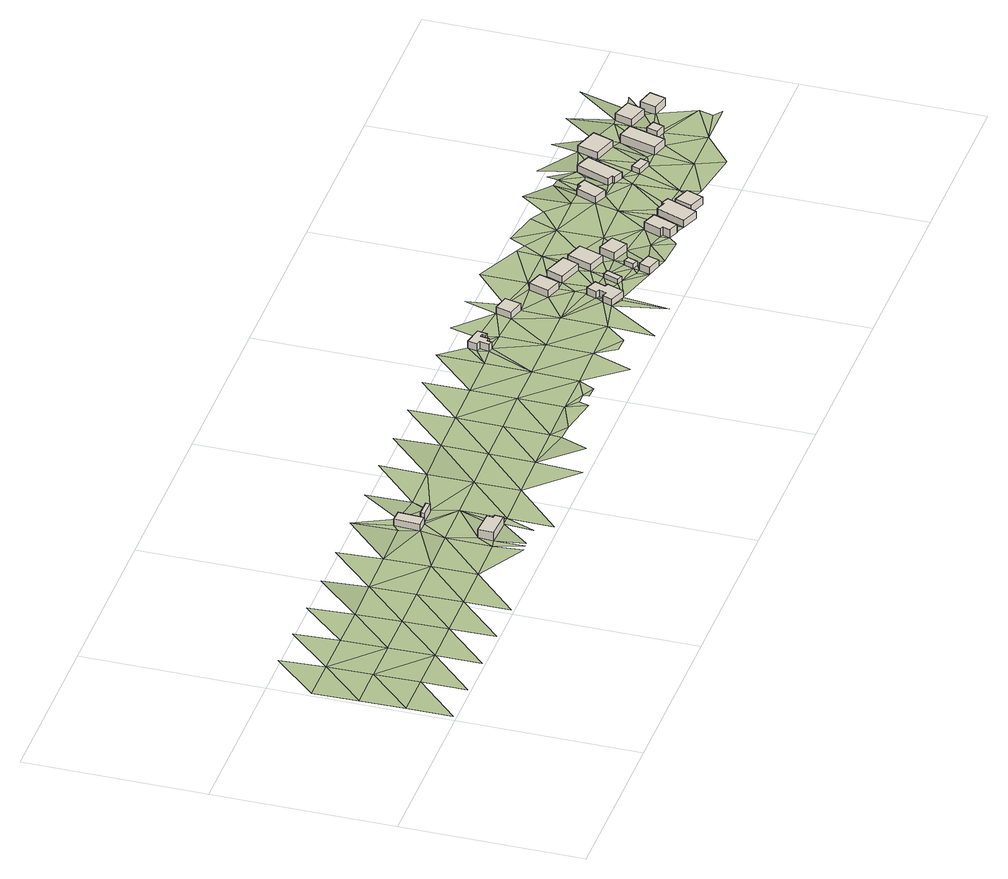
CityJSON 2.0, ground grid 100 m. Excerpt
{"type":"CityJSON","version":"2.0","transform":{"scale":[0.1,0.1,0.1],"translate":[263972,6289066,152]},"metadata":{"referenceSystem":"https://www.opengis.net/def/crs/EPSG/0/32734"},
"CityObjects":{
"building1":{"type":"Building","attributes":{"address":"16 Amandel Avenue Mamre 7347 Cape Town","building":"house","building:levels":"1","building_height":4.1,"roof_height":160.81,"ground_height":156.71,"plus_code":"4FRWFFQ6+877"},"geometry":[{"type":"Solid","lod":"1","boundaries":[[[[0,1,2,3]],[[1,4,5,2]],[[4,6,7,5]],[[6,8,9,7]],[[8,10,11,9]],[[10,0,3,11]],[[3,2,5,7,9,11]],[[10,8,6,4,1,0]]]]}]},
"building2":{"type":"Building","attributes":{"address":"8 Amandel Avenue Mamre 7347 Cape Town","building":"house","building:levels":"1","building_height":4.1,"roof_height":159.89,"ground_height":155.79,"plus_code":"4FRWFFQ6+F7C"},"geometry":[{"type":"Solid","lod":"1","boundaries":[[[[12,13,14,15]],[[13,16,17,14]],[[16,18,19,17]],[[18,12,15,19]],[[15,14,17,19]],[[18,16,13,12]]]]}]},
"building3":{"type":"Building","attributes":{"address":"Amandel Avenue Mamre 7347 Cape Town","building":"yes","building:levels":"1","building_height":4.1,"roof_height":160.91,"ground_height":156.81,"plus_code":"4FRWFFQ6+C7X"},"geometry":[{"type":"Solid","lod":"1","boundaries":[[[[20,21,22,23]],[[21,24,25,22]],[[24,26,27,25]],[[26,20,23,27]],[[23,22,25,27]],[[26,24,21,20]]]]}]},
"building4":{"type":"Building","attributes":{"address":"Mamre 7347 Cape Town","building":"house","building:levels":"1","building_height":4.1,"roof_height":164.72,"ground_height":160.62,"plus_code":"4FRWFFQ6+FWW"},"geometry":[{"type":"Solid","lod":"1","boundaries":[[[[28,29,30,31]],[[29,32,33,30]],[[32,34,35,33]],[[34,36,37,35]],[[36,38,39,37]],[[38,40,41,39]],[[40,42,43,41]],[[42,44,45,43]],[[44,46,47,45]],[[46,48,49,47]],[[48,50,51,49]],[[50,28,31,51]],[[31,30,33,35,37,39,41,43,45,47,49,51]],[[50,48,46,44,42,40,38,36,34,32,29,28]]]]}]},
"building5":{"type":"Building","attributes":{"address":"Mamre 7347 Cape Town","building":"house","building:levels":"1","building_height":4.1,"roof_height":164.92,"ground_height":160.82,"plus_code":"4FRWFFQ7+F3F"},"geometry":[{"type":"Solid","lod":"1","boundaries":[[[[52,53,54,55]],[[53,56,57,54]],[[56,58,59,57]],[[58,52,55,59]],[[55,54,57,59]],[[58,56,53,52]]]]}]},
"building6":{"type":"Building","attributes":{"address":"Mamre 7347 Cape Town","building":"house","building:levels":"1","building_height":4.1,"roof_height":164.1,"ground_height":160,"plus_code":"4FRWFFQ7+866"},"geometry":[{"type":"Solid","lod":"1","boundaries":[[[[60,61,62,63]],[[61,64,65,62]],[[64,66,67,65]],[[66,68,69,67]],[[68,70,71,69]],[[70,72,73,71]],[[72,74,75,73]],[[74,76,77,75]],[[76,78,79,77]],[[78,60,63,79]],[[63,62,65,67,69,71,73,75,77,79]],[[78,76,74,72,70,68,66,64,61,60]]]]}]},
"building7":{"type":"Building","attributes":{"address":"Mamre 7347 Cape Town","building":"house","building:levels":"1","building_height":4.1,"roof_height":164.76,"ground_height":160.66,"plus_code":"4FRWFFQ7+C5P"},"geometry":[{"type":"Solid","lod":"1","boundaries":[[[[80,81,82,83]],[[81,84,85,82]],[[84,86,87,85]],[[86,80,83,87]],[[83,82,85,87]],[[86,84,81,80]]]]}]},
"building8":{"type":"Building","attributes":{"building":"cabin","building:levels":"1","building_height":2.8,"roof_height":162.93,"ground_height":160.13,"plus_code":"4FRWFFQ7+876"},"geometry":[{"type":"Solid","lod":"1","boundaries":[[[[88,89,90,91]],[[89,92,93,90]],[[92,94,95,93]],[[94,88,91,95]],[[91,90,93,95]],[[94,92,89,88]]]]}]},
"building9":{"type":"Building","attributes":{"address":"7347 Mamre, Cape Town","building":"house","building:levels":"1","building_height":4.1,"roof_height":164.5,"ground_height":160.4,"plus_code":"4FRWFFQ7+C76"},"geometry":[{"type":"Solid","lod":"1","boundaries":[[[[96,97,98,99]],[[97,100,101,98]],[[100,102,103,101]],[[102,96,99,103]],[[99,98,101,103]],[[102,100,97,96]]]]}]},
"building10":{"type":"Building","attributes":{"building":"house","building:levels":"1","building_height":4.1,"roof_height":164.23,"ground_height":160.13,"plus_code":"4FRWFFQ7+787"},"geometry":[{"type":"Solid","lod":"1","boundaries":[[[[104,105,106,107]],[[105,108,109,106]],[[108,110,111,109]],[[110,104,107,111]],[[107,106,109,111]],[[110,108,105,104]]]]}]},
"building11":{"type":"Building","attributes":{"building":"cabin","building:levels":"1","building_height":2.8,"roof_height":162.93,"ground_height":160.13,"plus_code":"4FRWFFQ7+78W"},"geometry":[{"type":"Solid","lod":"1","boundaries":[[[[112,113,114,115]],[[113,116,117,114]],[[116,118,119,117]],[[118,112,115,119]],[[115,114,117,119]],[[118,116,113,112]]]]}]},
"building12":{"type":"Building","attributes":{"address":"Mamre 7347 Cape Town","building":"house","building:levels":"1","building_height":4.1,"roof_height":164.5,"ground_height":160.4,"plus_code":"4FRWFFQ7+98J"},"geometry":[{"type":"Solid","lod":"1","boundaries":[[[[120,121,122,123]],[[121,124,125,122]],[[124,126,127,125]],[[126,120,123,127]],[[123,122,125,127]],[[126,124,121,120]]]]}]},
"building13":{"type":"Building","attributes":{"address":"Mamre 7347 Cape Town","building":"house","building:levels":"1","building_height":4.1,"roof_height":164.84,"ground_height":160.74,"plus_code":"4FRWFFQ7+89R"},"geometry":[{"type":"Solid","lod":"1","boundaries":[[[[128,129,130,131]],[[129,132,133,130]],[[132,134,135,133]],[[134,128,131,135]],[[131,130,133,135]],[[134,132,129,128]]]]}]},
"building14":{"type":"Building","attributes":{"address":"Mamre 7347 Cape Town","building":"house","building:levels":"1","building_height":4.1,"roof_height":165.55,"ground_height":161.45,"plus_code":"4FRWFFQ7+7FM"},"geometry":[{"type":"Solid","lod":"1","boundaries":[[[[136,137,138,139]],[[137,140,141,138]],[[140,142,143,141]],[[142,144,145,143]],[[144,146,147,145]],[[146,136,139,147]],[[139,138,141,143,145,147]],[[146,144,142,140,137,136]]]]}]},
"building15":{"type":"Building","attributes":{"address":"Mamre 7347 Cape Town","building":"house","building:levels":"1","building_height":4.1,"roof_height":165.55,"ground_height":161.45,"plus_code":"4FRWFFQ7+7G8"},"geometry":[{"type":"Solid","lod":"1","boundaries":[[[[148,149,150,151]],[[149,152,153,150]],[[152,154,155,153]],[[154,156,157,155]],[[156,158,159,157]],[[158,148,151,159]],[[151,150,153,155,157,159]],[[158,156,154,152,149,148]]]]}]},
"building16":{"type":"Building","attributes":{"address":"12 Mamre 7347 Cape Town","building":"house","building:levels":"1","building_height":4.1,"roof_height":165.88,"ground_height":161.78,"plus_code":"4FRWFFQ7+6HW"},"geometry":[{"type":"Solid","lod":"1","boundaries":[[[[160,161,162,163]],[[161,164,165,162]],[[164,166,167,165]],[[166,160,163,167]],[[163,162,165,167]],[[166,164,161,160]]]]}]},
"building17":{"type":"Building","attributes":{"address":"53 Lang Avenue Mamre 7347 Cape Town","building":"house","building:levels":"1","building_height":4.1,"roof_height":164.52,"ground_height":160.42,"plus_code":"4FRWFFQ7+CHJ"},"geometry":[{"type":"Solid","lod":"1","boundaries":[[[[168,169,170,171]],[[169,172,173,170]],[[172,174,175,173]],[[174,176,177,175]],[[176,178,179,177]],[[178,168,171,179]],[[171,170,173,175,177,179]],[[178,176,174,172,169,168]]]]}]},
"building18":{"type":"Building","attributes":{"address":"52 Lang Avenue Mamre 7347 Cape Town","building":"house","building:levels":"1","building_height":4.1,"roof_height":164.47,"ground_height":160.37,"plus_code":"4FRWFFQ7+CJQ"},"geometry":[{"type":"Solid","lod":"1","boundaries":[[[[180,181,182,183]],[[181,184,185,182]],[[184,186,187,185]],[[186,188,189,187]],[[188,190,191,189]],[[190,180,183,191]],[[183,182,185,187,189,191]],[[190,188,186,184,181,180]]]]}]},
"building19":{"type":"Building","attributes":{"address":"51 Lang Avenue Mamre 7347 Cape Town","building":"cabin","building:levels":"1","building_height":2.8,"roof_height":163.98,"ground_height":161.18,"plus_code":"4FRWFFQ7+9M8"},"geometry":[{"type":"Solid","lod":"1","boundaries":[[[[192,193,194,195]],[[193,196,197,194]],[[196,198,199,197]],[[198,192,195,199]],[[195,194,197,199]],[[198,196,193,192]]]]}]},
"building20":{"type":"Building","attributes":{"address":"51 Lang Avenue Mamre 7347 Cape Town","building":"house","building:levels":"1","building_height":4.1,"roof_height":164.44,"ground_height":160.34,"plus_code":"4FRWFFQ7+FP8"},"geometry":[{"type":"Solid","lod":"1","boundaries":[[[[200,201,202,203]],[[201,204,205,202]],[[204,206,207,205]],[[206,200,203,207]],[[203,202,205,207]],[[206,204,201,200]]]]}]},
"building21":{"type":"Building","attributes":{"address":"50 Lang Avenue Mamre 7347 Cape Town","building":"house","building:levels":"1","building_height":4.1,"roof_height":165.28,"ground_height":161.18,"plus_code":"4FRWFFQ7+9QP"},"geometry":[{"type":"Solid","lod":"1","boundaries":[[[[208,209,210,211]],[[209,212,213,210]],[[212,214,215,213]],[[214,208,211,215]],[[211,210,213,215]],[[214,212,209,208]]]]}]},
"building22":{"type":"Building","attributes":{"building":"house","building:levels":"1","building_height":4.1,"roof_height":165.02,"ground_height":160.92,"plus_code":"4FRWFFQ7+9R8"},"geometry":[{"type":"Solid","lod":"1","boundaries":[[[[216,217,218,219]],[[217,220,221,218]],[[220,222,223,221]],[[222,216,219,223]],[[219,218,221,223]],[[222,220,217,216]]]]}]},
"building23":{"type":"Building","attributes":{"address":"49 Lang Avenue Mamre 7347 Cape Town","building":"house","building:levels":"1","building_height":4.1,"roof_height":164.26,"ground_height":160.16,"plus_code":"4FRWFFQ7+CVG"},"geometry":[{"type":"Solid","lod":"1","boundaries":[[[[224,225,226,227]],[[225,228,229,226]],[[228,230,231,229]],[[230,224,227,231]],[[227,226,229,231]],[[230,228,225,224]]]]}]},
"building24":{"type":"Building","attributes":{"address":"48 Lang Avenue Mamre 7347 Cape Town","building":"house","building:levels":"1","building_height":4.1,"roof_height":164.96,"ground_height":160.86,"plus_code":"4FRWFFQ7+9WW"},"geometry":[{"type":"Solid","lod":"1","boundaries":[[[[232,233,234,235]],[[233,236,237,234]],[[236,238,239,237]],[[238,232,235,239]],[[235,234,237,239]],[[238,236,233,232]]]]}]},
"terrain1":{"type":"TINRelief","geometry":[{"type":"CompositeSurface","lod":"1","boundaries":[[[240,241,242]],[[243,240,244]],[[240,242,244]],[[245,243,246]],[[243,244,246]],[[247,248,242]],[[249,245,246]],[[242,248,244]],[[246,244,250]],[[244,248,250]],[[246,250,251]],[[248,252,253]],[[254,246,251]],[[255,250,248]],[[255,248,253]],[[256,251,250]],[[250,255,256]],[[257,258,253]],[[259,251,256]],[[255,253,260]],[[258,260,253]],[[261,256,255]],[[255,260,261]],[[258,262,263]],[[264,256,261]],[[265,260,258]],[[260,265,261]],[[263,265,258]],[[265,266,261]],[[267,261,266]],[[265,263,268]],[[269,263,270]],[[269,268,263]],[[13,266,265]],[[13,265,268]],[[269,271,1]],[[0,269,1]],[[269,0,268]],[[266,13,272]],[[273,266,272]],[[274,1,275]],[[13,268,16]],[[276,268,0]],[[272,13,12]],[[273,272,12]],[[277,278,274]],[[268,276,16]],[[0,279,276]],[[280,281,279]],[[274,278,281]],[[273,12,18]],[[20,26,16]],[[26,18,16]],[[276,279,281]],[[16,276,20]],[[278,276,281]],[[282,18,26]],[[20,276,283]],[[284,278,285]],[[286,18,282]],[[282,283,286]],[[18,286,287]],[[276,278,288]],[[283,276,288]],[[278,284,288]],[[283,289,286]],[[288,289,283]],[[290,286,289]],[[284,291,288]],[[292,284,293]],[[284,292,291]],[[294,289,288]],[[288,291,294]],[[295,289,294]],[[296,292,297]],[[291,292,298]],[[299,292,296]],[[292,299,298]],[[291,300,294]],[[291,298,300]],[[296,301,299]],[[302,294,300]],[[303,299,301]],[[299,304,298]],[[300,298,304]],[[299,303,304]],[[301,305,303]],[[305,306,303]],[[300,304,307]],[[306,308,303]],[[300,307,309]],[[303,310,304]],[[310,303,308]],[[311,308,312]],[[308,311,310]],[[313,307,304]],[[313,304,310]],[[307,313,314]],[[315,307,314]],[[313,310,316]],[[310,317,316]],[[314,313,32]],[[32,313,318]],[[316,319,313]],[[314,50,315]],[[314,32,28]],[[313,319,318]],[[28,50,314]],[[29,28,32]],[[318,320,321]],[[316,322,323]],[[318,324,320]],[[325,320,326]],[[319,324,318]],[[327,326,320]],[[326,328,325]],[[319,316,329]],[[320,324,327]],[[329,316,323]],[[330,327,324]],[[53,324,319]],[[330,324,52]],[[331,319,329]],[[319,331,53]],[[330,52,332]],[[53,52,324]],[[329,333,70]],[[56,53,331]],[[329,68,331]],[[70,68,329]],[[81,56,331]],[[334,52,58]],[[335,331,68]],[[70,336,337]],[[331,335,338]],[[81,331,339]],[[340,58,56]],[[337,336,72]],[[331,338,339]],[[72,70,337]],[[56,81,340]],[[68,66,335]],[[335,66,64]],[[58,340,341]],[[84,81,339]],[[342,339,338]],[[72,89,74]],[[342,76,74]],[[341,343,58]],[[84,339,97]],[[342,97,339]],[[72,92,89]],[[341,340,344]],[[345,342,74]],[[97,344,84]],[[72,108,92]],[[89,345,74]],[[344,346,341]],[[344,97,346]],[[100,97,342]],[[121,342,345]],[[100,342,121]],[[92,108,347]],[[121,345,348]],[[92,113,348]],[[347,113,92]],[[341,346,349]],[[105,347,108]],[[113,347,105]],[[350,343,341]],[[121,348,124]],[[113,112,348]],[[100,121,120]],[[113,105,116]],[[348,112,129]],[[346,351,349]],[[124,348,129]],[[105,104,116]],[[120,351,100]],[[349,350,341]],[[352,104,110]],[[118,116,104]],[[112,118,129]],[[120,349,351]],[[128,124,129]],[[118,104,353]],[[353,129,118]],[[120,126,349]],[[354,104,352]],[[124,128,126]],[[353,104,354]],[[355,350,349]],[[352,356,354]],[[357,126,128]],[[358,349,126]],[[128,359,357]],[[349,358,355]],[[356,146,354]],[[360,353,354]],[[360,359,353]],[[142,354,146]],[[357,358,126]],[[355,358,361]],[[354,142,360]],[[357,359,360]],[[142,146,144]],[[361,358,362]],[[156,363,364]],[[357,360,365]],[[357,169,358]],[[363,156,154]],[[363,365,360]],[[366,362,358]],[[169,357,365]],[[363,154,365]],[[366,358,367]],[[368,161,148]],[[154,152,149]],[[365,154,149]],[[358,169,367]],[[161,160,148]],[[160,369,148]],[[370,169,365]],[[371,366,367]],[[365,149,372]],[[149,148,372]],[[367,169,168]],[[369,373,148]],[[369,374,375]],[[365,372,370]],[[373,369,375]],[[373,372,148]],[[373,375,376]],[[371,367,377]],[[168,377,367]],[[176,168,178]],[[168,176,377]],[[174,370,378]],[[379,378,370]],[[372,379,370]],[[176,174,380]],[[380,377,176]],[[373,376,381]],[[373,192,372]],[[378,379,382]],[[383,174,378]],[[384,379,372]],[[380,174,383]],[[372,192,384]],[[192,373,385]],[[184,383,378]],[[380,383,184]],[[380,184,386]],[[381,385,373]],[[384,192,198]],[[376,387,381]],[[198,201,384]],[[201,181,384]],[[201,198,388]],[[200,389,184]],[[385,390,388]],[[391,385,381]],[[184,181,200]],[[390,385,391]],[[200,181,201]],[[204,201,388]],[[381,387,392]],[[388,390,204]],[[381,393,391]],[[390,391,394]],[[381,392,393]],[[390,394,204]],[[200,206,395]],[[206,204,394]],[[393,217,214]],[[393,392,220]],[[393,220,217]],[[216,214,217]],[[396,206,394]],[[214,396,394]],[[214,216,397]],[[220,398,222]],[[216,222,397]],[[392,399,220]],[[214,397,396]],[[206,396,400]],[[220,399,398]],[[222,398,401]],[[402,397,222]],[[397,403,396]],[[392,404,405]],[[405,399,392]],[[401,402,222]],[[403,400,396]],[[399,401,398]],[[232,402,401]],[[230,402,232]],[[230,406,403]],[[230,232,407]]]}]}
},
"vertices":[
[1570,357,38],[1565,271,38],[1565,271,88],[1570,357,88],[1714,262,38],[1714,262,88],[1717,312,38],[1717,312,88],[1698,313,38],[1698,313,88],[1700,349,38],[1700,349,88],
[1548,795,38],[1541,653,38],[1541,653,79],[1548,795,79],[1606,650,38],[1606,650,79],[1613,792,38],[1613,792,79],
[1629,655,38],[1719,653,38],[1719,653,89],[1629,655,89],[1719,677,38],[1719,677,89],[1629,678,38],[1629,678,89],
[3112,828,84],[3139,822,84],[3139,822,127],[3112,828,127],[3128,768,84],[3128,768,127],[3152,763,84],[3152,763,127],[3157,789,84],[3157,789,127],[3177,785,84],[3177,785,127],[3186,831,84],[3186,831,127],[3203,828,84],[3203,828,127],[3199,810,84],[3199,810,127],[3217,807,84],[3217,807,127],[3228,861,84],[3228,861,127],[3124,882,84],[3124,882,127],
[3458,833,88],[3435,745,88],[3435,745,129],[3458,833,129],[3524,722,88],[3524,722,129],[3546,811,88],[3546,811,129],
[3770,447,80],[3747,389,80],[3747,389,121],[3770,447,121],[3770,380,80],[3770,380,121],[3754,340,80],[3754,340,121],[3726,350,80],[3726,350,121],[3705,295,80],[3705,295,121],[3797,261,80],[3797,261,121],[3832,354,80],[3832,354,121],[3811,362,80],[3811,362,121],[3834,422,80],[3834,422,121],
[3716,735,84],[3680,624,84],[3680,624,128],[3716,735,128],[3768,596,84],[3768,596,128],[3804,707,84],[3804,707,128],
[3935,407,81],[3902,324,81],[3902,324,109],[3935,407,109],[3934,312,81],[3934,312,109],[3966,395,81],[3966,395,109],
[3859,685,84],[3826,595,84],[3826,595,125],[3859,685,125],[3957,548,84],[3957,548,125],[3990,638,84],[3990,638,125],
[4133,233,81],[4053,256,81],[4053,256,122],[4133,233,122],[4034,193,81],[4034,193,122],[4115,170,81],[4115,170,122],
[4078,343,81],[4059,289,81],[4059,289,109],[4078,343,109],[4090,277,81],[4090,277,109],[4110,331,81],[4110,331,109],
[4017,622,84],[3969,486,84],[3969,486,125],[4017,622,125],[4067,452,84],[4067,452,125],[4115,588,84],[4115,588,125],
[4131,488,84],[4098,402,84],[4098,402,128],[4131,488,128],[4195,365,84],[4195,365,128],[4228,452,84],[4228,452,128],
[4425,168,88],[4478,305,88],[4478,305,136],[4425,168,136],[4399,335,88],[4399,335,136],[4362,239,88],[4362,239,136],[4382,232,88],[4382,232,136],[4367,190,88],[4367,190,136],
[4638,281,94],[4595,301,94],[4595,301,136],[4638,281,136],[4589,286,94],[4589,286,136],[4538,306,94],[4538,306,136],[4472,147,94],[4472,147,136],[4567,109,94],[4567,109,136],
[4641,242,94],[4606,148,94],[4606,148,139],[4641,242,139],[4698,114,94],[4698,114,139],[4733,208,94],[4733,208,139],
[4606,753,84],[4559,643,84],[4559,643,125],[4606,753,125],[4633,611,84],[4633,611,125],[4689,739,84],[4689,739,125],[4640,760,84],[4640,760,125],[4633,742,84],[4633,742,125],
[4815,578,84],[4893,780,84],[4893,780,125],[4815,578,125],[4807,812,84],[4807,812,125],[4735,626,84],[4735,626,125],[4767,614,84],[4767,614,125],[4761,599,84],[4761,599,125],
[4873,502,91],[4952,477,91],[4952,477,120],[4873,502,120],[4966,525,91],[4966,525,120],[4887,549,91],[4887,549,120],
[4980,862,83],[4948,746,83],[4948,746,124],[4980,862,124],[5074,705,83],[5074,705,124],[5113,819,83],[5113,819,124],
[5124,682,82],[5065,481,82],[5065,481,133],[5124,682,133],[5151,455,82],[5151,455,133],[5211,656,82],[5211,656,133],
[5227,573,89],[5207,511,89],[5207,511,130],[5227,573,130],[5265,493,89],[5265,493,130],[5284,555,89],[5284,555,130],
[5313,766,80],[5283,668,80],[5283,668,123],[5313,766,123],[5393,635,80],[5393,635,123],[5423,732,80],[5423,732,123],
[5444,673,80],[5420,584,80],[5420,584,130],[5444,673,130],[5510,559,80],[5510,559,130],[5534,648,80],[5534,648,130],
[5,260,27],[5,10,27],[256,260,26],[5,510,24],[256,510,23],[5,760,19],[256,760,19],[256,10,27],[507,260,26],[256,1015,8],[507,510,22],[507,760,17],[507,10,26],[758,260,25],[507,1015,6],[758,510,22],[758,760,15],[758,10,26],[1009,260,27],[758,1015,4],[1009,510,24],[1009,760,18],[1009,10,26],[1261,260,31],[1009,1015,7],[1261,510,30],[1261,760,26],[1261,1015,18],[1512,510,41],[1512,260,38],[1530,101,39],[1564,102,39],[1512,760,38],[1512,1015,34],[1714,262,47],[1590,105,39],[1763,510,47],[1701,101,45],[1763,260,47],[1700,349,47],[1698,313,47],[1717,312,47],[1719,677,48],[1719,653,48],[2014,260,56],[1763,10,45],[1763,760,48],[1763,1015,43],[2014,510,56],[2014,760,57],[2014,1015,59],[2265,510,66],[2265,260,64],[2258,9,58],[2265,760,70],[2265,1015,64],[2512,198,71],[2458,52,65],[2516,510,74],[2516,260,71],[2516,760,75],[2608,193,71],[2516,1015,74],[2767,260,78],[2767,510,80],[2815,147,78],[2832,202,78],[2767,760,81],[2892,202,78],[2767,1015,80],[3018,260,76],[2968,166,76],[2902,171,76],[3018,510,80],[3018,760,84],[3018,1015,84],[3269,260,79],[3198,44,72],[3152,763,86],[3269,510,84],[3177,785,86],[3157,789,86],[3341,149,79],[3424,145,81],[3269,760,86],[3186,831,86],[3199,810,86],[3217,807,86],[3203,828,86],[3520,260,81],[3228,861,86],[3520,510,85],[3269,1015,87],[3520,10,74],[3520,1015,87],[3747,389,84],[3771,10,76],[3771,260,80],[3770,447,84],[3771,510,84],[3716,735,87],[3771,760,87],[3834,422,84],[3771,1015,90],[3804,707,87],[3935,407,84],[3859,685,87],[4022,260,81],[3966,395,84],[4022,760,85],[4032,899,86],[3990,638,85],[4160,152,88],[4195,365,88],[4273,260,88],[4087,871,85],[4326,142,88],[4273,510,87],[4273,760,84],[4228,452,87],[4399,335,94],[4131,959,86],[4333,915,83],[4478,305,94],[4425,168,94],[4525,510,89],[4413,870,84],[4525,760,84],[4567,109,96],[4733,208,98],[4633,611,89],[4525,1015,77],[4776,510,91],[4776,260,98],[4739,132,100],[4755,172,98],[4800,155,98],[4672,899,70],[4735,626,91],[4761,599,91],[4711,883,84],[5027,260,98],[4767,614,91],[4776,760,84],[4815,578,91],[4952,477,92],[4740,952,70],[5091,108,100],[4966,525,92],[4776,1015,70],[5027,510,92],[5065,481,92],[5278,260,97],[5151,455,92],[5124,682,83],[5027,1015,68],[5278,760,82],[5283,668,82],[5278,510,89],[5503,378,94],[5278,1015,64],[5420,584,89],[5393,635,89],[5313,766,82],[5529,260,94],[5481,297,94],[5529,1015,66],[5529,760,80]
]}
